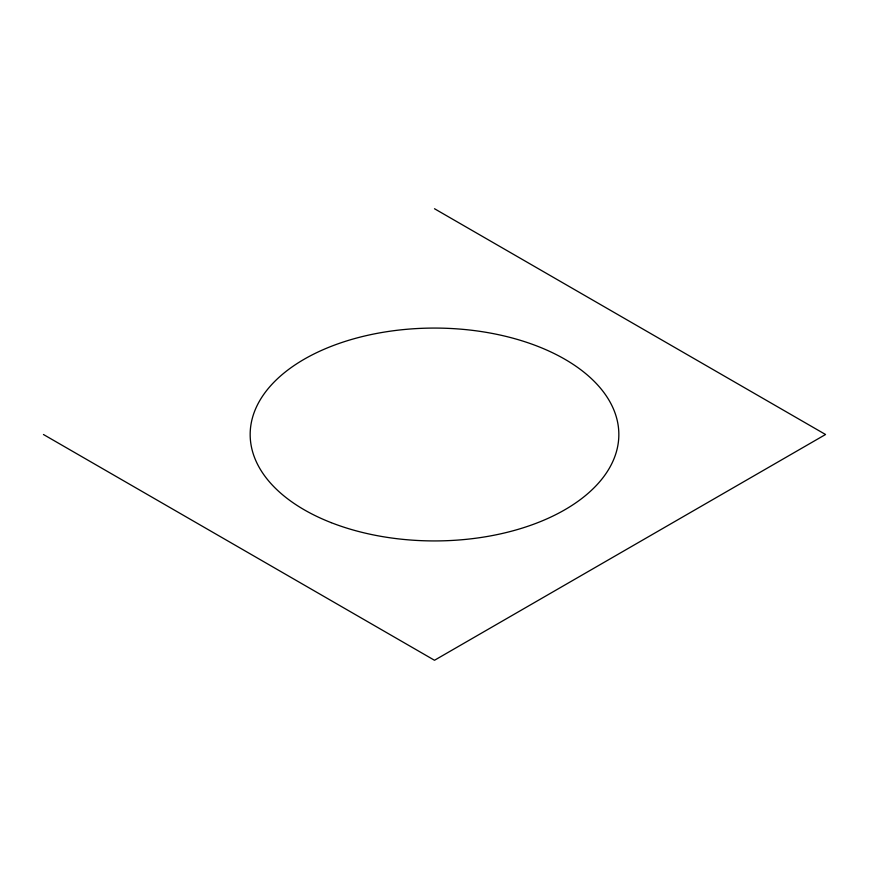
<?xml version="1.0" encoding="UTF-8"?>
<svg xmlns="http://www.w3.org/2000/svg" width="869" height="869" viewBox="0 0 869 869"><rect width="100%" height="100%" fill="white"/><g stroke="black" fill="none" stroke-linecap="round" stroke-linejoin="round"><path stroke-width="1.3" d="M434.5 208.734L825.55 434.5L434.5 660.266L43.45 434.5M331.176 522.638A184.337 106.431 0 0 0 618.37 442.093A184.337 106.431 0 0 0 353.955 338.769A184.337 106.431 0 0 0 331.176 522.638"/></g></svg>
